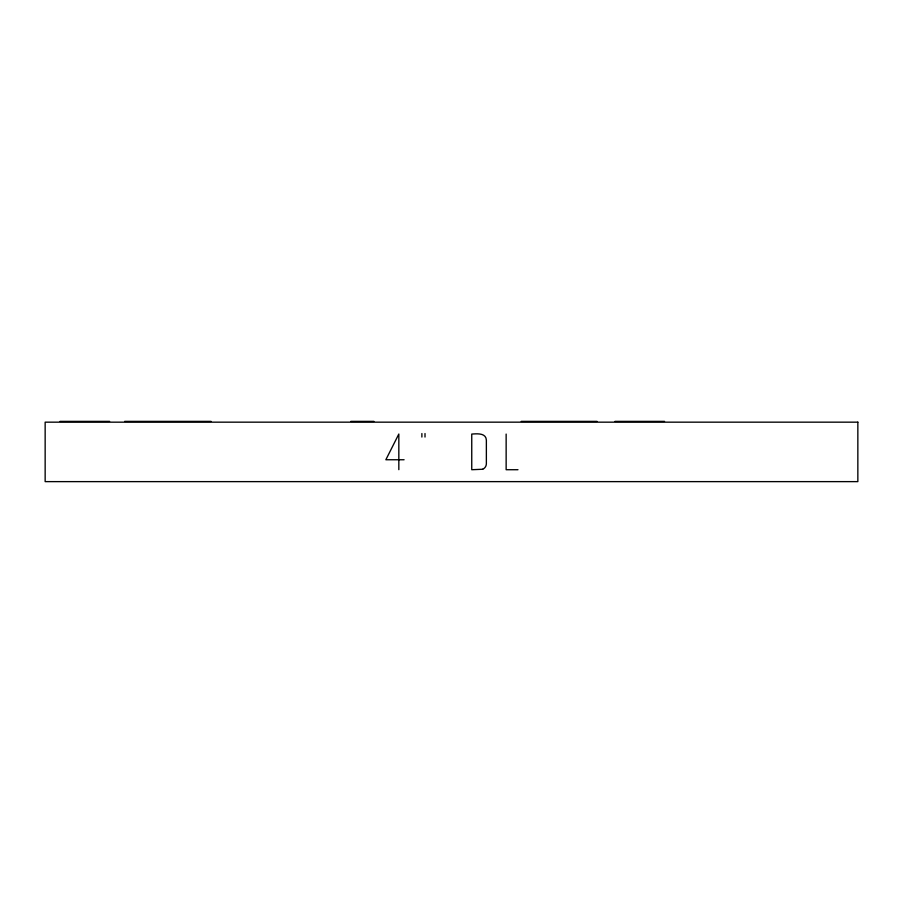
<?xml version="1.0" encoding="UTF-8"?>
<svg xmlns="http://www.w3.org/2000/svg" width="903" height="903" viewBox="0 0 903 903"><rect width="100%" height="100%" fill="white"/><g stroke="black" fill="none" stroke-linecap="round" stroke-linejoin="round"><path stroke-width="1.35" d="M60.05 421.374L109.613 421.374M124.659 421.374L211.088 421.374M350.838 421.374L373.921 421.374M521.234 421.374L597.03 421.374M614.988 421.374L664.54 421.374M404.092 459.751L385.852 459.751L398.833 434.027L398.833 469.673M517.983 469.718L506.143 469.718L506.143 434.072M425.008 433.542L425.008 437.052M421.882 433.542L421.882 437.052M482.676 469.255L471.75 469.718L471.75 434.072C476.874 433.733 486.062 432.729 486.367 440.167L486.367 463.623A6.084 6.084 0 0 1 482.676 469.255M857.85 422.164L45.15 422.164L45.15 481.626L857.85 481.626L857.85 422.164"/></g></svg>
